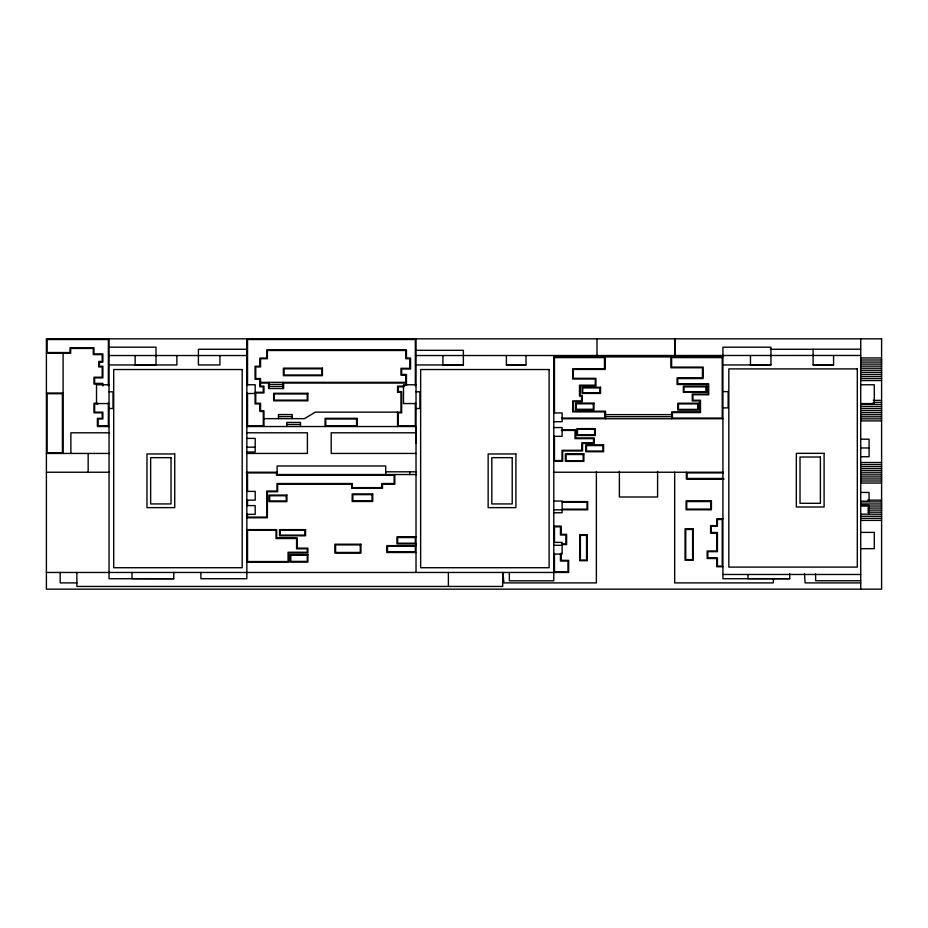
<?xml version="1.0" encoding="UTF-8"?>
<svg xmlns="http://www.w3.org/2000/svg" width="928" height="928" viewBox="0 0 928 928"><rect width="100%" height="100%" fill="white"/><g stroke="black" fill="none" stroke-linecap="round" stroke-linejoin="round"><path stroke-width="1.39" d="M773.534 578.898L773.163 582.9L674.679 582.9L674.679 472.19M109.04 347.188L156.02 347.188L156.02 364.866L135.14 364.866M860.72 349.206L813.114 349.206L813.114 364.936L833.576 364.936L833.576 355.47M246.848 349.276L198.406 349.276L198.406 364.936L219.913 364.936L219.913 355.54M770.402 349.276L813.114 349.276M416.022 350.32L463.374 350.32L463.374 364.936L416.022 364.936M46.4 353.232L70.679 353.232L70.679 348.441L93.287 348.441L93.287 354.612L102.184 354.612L102.184 361.456L98.762 361.456L98.762 366.943L102.184 366.943L102.184 377.209L93.972 377.209L93.972 384.064L102.184 384.064M109.04 355.54L246.848 355.54M416.022 355.54L860.72 355.47M553.784 356.909L722.912 356.909M860.72 357.941L881.6 357.941M860.72 359.994L881.6 359.994M860.72 362.059L881.6 362.059M860.72 364.112L881.6 364.112M442.911 364.866L463.374 364.866M506.386 364.866L526.014 364.866M750.474 364.866L770.936 364.866M813.114 364.866L833.576 364.866M109.04 364.936L176.9 364.936L176.9 355.54M722.912 364.936L770.936 364.936L770.936 347.188L722.912 347.188L722.912 578.724L789.728 578.724L789.728 573.713M860.72 366.166L881.6 366.166M860.72 368.219L881.6 368.219M860.72 370.272L881.6 370.272M860.72 372.325L881.6 372.325M860.72 374.39L881.6 374.39M860.72 376.443L881.6 376.443M860.72 378.496L881.6 378.496M860.72 380.55L881.6 380.55M405.78 382.348L260.548 382.348L260.548 378.578L255.757 378.578L255.757 366.943L260.548 366.943L260.548 358.718L267.403 358.718L267.403 350.494L405.78 350.494L405.78 358.718L409.886 358.718L409.886 368.312L400.977 368.312L400.977 375.156L405.78 375.156L405.78 385.085M405.78 383.032L283.655 383.032L283.655 388.519L268.575 388.519L268.575 383.032L260.548 383.032L260.548 386.118L263.97 386.118L263.97 392.973L255.757 392.973L255.757 403.239L260.548 403.239L260.548 410.779L263.97 410.779L263.97 426.532M269.259 384.401L282.959 384.401M109.04 384.772L96.512 384.772L96.512 403.564L109.04 403.564M246.848 384.737L255.2 384.737L255.2 393.507L246.848 393.507M416.022 384.772L403.494 384.772L403.494 403.564L416.022 403.564M860.72 384.772L874.292 384.772L874.292 403.564L860.72 403.564M404.411 386.118L397.555 386.118L397.555 392.289L400.977 392.289L400.977 412.148L315.369 412.148L304.396 418.656L263.97 418.656M269.259 386.466L282.959 386.466M403.726 386.802L398.24 386.802L398.24 391.593L401.662 391.593L401.662 412.832L398.24 412.832L398.24 425.848L415.338 425.848L415.338 402.891M722.912 391.593L728.132 391.593L728.132 407.879L722.912 407.879M109.04 391.802L113.007 391.802L113.007 408.506L109.04 408.506M416.022 391.802L419.943 391.802L419.943 408.506L416.022 408.506M46.4 393.02L63.104 393.02M873.248 400.351L881.6 400.351M873.248 402.404L881.6 402.404M97.394 403.239L93.972 403.239L93.972 412.832L102.184 412.832L102.184 418.319L97.394 418.319L97.394 426.532L109.04 426.532M98.078 403.924L94.656 403.924L94.656 412.148L102.88 412.148L102.88 419.004L98.078 419.004L98.078 425.848L108.356 425.848L108.356 402.891M860.72 404.457L881.6 404.457M860.72 406.51L881.6 406.51M860.72 408.564L881.6 408.564M860.72 410.617L881.6 410.617M860.72 412.682L881.6 412.682M553.784 412.937L562.136 412.937L562.136 421.706L553.784 421.706M605.532 414.63L671.71 414.63M860.72 414.735L881.6 414.735M278.493 416.602L292.192 416.602M605.532 416.684L671.71 416.684M860.72 416.788L881.6 416.788M561.672 418.064L604.847 418.064L604.847 411.893L572.657 411.893L572.657 400.931L581.554 400.931L581.554 396.14L579.501 396.14L579.501 385.178L595.254 385.178L595.254 379.007L572.657 379.007L572.657 368.741L604.464 368.741L604.464 357.593L554.468 357.593L554.468 412.937M562.414 418.748L722.912 418.748M860.72 418.841L881.6 418.841M860.72 420.894L881.6 420.894M286.787 424.479L300.486 424.479M246.848 426.532L416.022 426.532L415.976 443.236M553.784 427.553L562.136 427.553L562.136 436.322L553.784 436.322M562.008 429.745L575.708 429.745L575.708 437.958L594.198 437.958L594.198 443.445L582.552 443.445L582.552 450.973L562.693 450.973L562.693 461.251L553.784 461.251M561.324 430.43L575.024 430.43L575.024 438.642L593.514 438.642L593.514 442.76L581.868 442.76L581.868 450.289L562.008 450.289L562.008 460.566L554.468 460.566L554.468 436.322M109.469 432.796L70.876 432.796L70.876 453.444M246.546 432.796L307.4 432.796L307.4 453.444L246.546 453.444M415.941 432.796L331.203 432.796L331.203 453.444L415.941 453.444M246.848 438.399L255.2 438.399L255.2 452.006L246.848 452.006M860.72 439.199L869.072 439.199L869.072 456.738L860.72 456.738M246.848 447.168L255.2 447.168M860.72 447.969L869.072 447.969M46.4 453.444L109.516 453.444M860.72 462.515L881.6 462.515M860.72 464.568L881.6 464.568M860.72 466.622L881.6 466.622M860.72 468.675L881.6 468.675M860.72 470.728L881.6 470.728M385.7 471.818L416.498 471.818M46.4 472.236L109.516 472.236M246.233 472.236L277.124 472.236M553.413 472.236L723.283 472.236M723.283 472.92L687.056 472.92L687.056 478.465L723.562 478.465M860.72 472.781L881.6 472.781M416.498 474.533L277.124 474.533L277.124 465.972L385.7 465.972L385.7 474.533M860.72 474.846L881.6 474.846M860.72 476.899L881.6 476.899M860.72 478.952L881.6 478.952M724.026 479.15L686.372 479.15L686.372 472.236M860.72 481.006L881.6 481.006M860.72 483.059L881.6 483.059M246.848 491.388L255.2 491.388L255.2 500.157L246.848 500.157M860.72 492.443L869.072 492.443L869.072 501.213L860.72 501.213M867.68 500.157L881.6 500.157M553.784 501.05L562.136 501.05L562.136 512.743L553.784 512.743M561.753 501.596L587.702 501.596L587.702 509.82L553.784 509.82M860.72 501.897L881.6 501.897M562.472 502.28L587.018 502.28L587.018 509.136L562.472 509.136M860.72 503.962L881.6 503.962M860.72 505.389L869.072 505.389L869.072 514.158M246.848 505.586L255.2 505.586L255.2 514.356L246.848 514.356M860.72 506.015L881.6 506.015M867.68 508.068L881.6 508.068M867.68 510.122L881.6 510.122M867.68 512.175L881.6 512.175M860.72 514.158L881.6 514.228M860.72 516.281L881.6 516.281M246.848 517.778L267.403 517.778L267.403 491.736L277.669 491.736L277.669 484.207L351.654 484.207L351.654 488.314L382.487 488.314L382.487 484.207L394.818 484.207L394.818 474.533M860.72 518.346L881.6 518.346M722.912 518.798L716.752 518.798L716.752 525.642L710.581 525.642L710.581 533.182L716.752 533.182L716.752 550.988L707.159 550.988L707.159 558.528L716.752 558.528L716.752 566.753L722.912 566.753M860.72 520.399L881.6 520.399M553.784 526.106L561.138 526.106L561.138 534.319L566.614 534.319L566.614 544.597L562.507 544.597M246.848 529.633L276.706 529.633L276.706 537.857L297.25 537.857L297.25 548.135L307.934 548.135L307.934 552.926L288.747 552.926L288.747 562.217L246.848 562.217M860.72 532.394L874.292 532.394L874.292 548.68L860.72 548.68M416.022 536.825L396.964 536.825L396.964 543.889L416.022 543.889M553.784 542.393L562.136 542.393L562.136 554.086L553.784 554.086M561.823 543.912L565.929 543.912L565.929 535.004L560.454 535.004L560.454 526.791L554.468 526.791L554.468 542.393M553.784 545.316L562.136 545.316M416.022 545.629L386.825 545.629L386.825 552.508L416.022 552.508M46.4 572.46L568.667 572.46L568.667 560.35L561.138 560.35L561.138 553.192M722.912 574.478L860.72 574.478M173.768 572.46L173.768 578.724L132.008 578.654L132.008 572.46M789.728 578.654L747.968 578.654L747.968 574.478M173.768 578.724L109.04 578.724L109.04 338.836M860.72 580.742L815.619 580.742L815.619 573.794M76.978 582.9L60.181 582.9L60.181 572.263M860.72 582.9L805.11 582.9L804.46 573.55M502.918 572.46L503.939 582.9L596.379 582.9L596.379 471.679M860.72 338.836L860.72 589.164M750.474 355.47L750.474 364.936M674.888 338.836L674.888 355.54M674.679 338.836L674.679 356.027M671.71 418.748L671.71 411.893L699.793 411.893L699.793 400.931L692.253 400.931L692.253 394.087L708.018 394.087L708.018 384.494L677.092 384.494L677.092 377.87L702.438 377.87L702.438 367.778L670.932 367.778L670.932 356.909M657.592 471.343L657.592 497.002L619.382 497.002L619.382 471.343M605.532 418.748L605.532 411.208L573.342 411.208L573.342 401.615L582.239 401.615L582.239 395.456L580.186 395.456L580.186 385.862L595.938 385.862L595.938 378.322L573.342 378.322L573.342 369.425L605.149 369.425L605.149 356.909M597.006 338.836L597.006 356.027M560.454 553.9L560.454 561.046L567.982 561.046L567.982 571.776L554.468 571.776L554.468 553.39M553.784 355.54L553.784 580.812L509.356 580.812L509.356 572.46M526.014 355.47L526.014 364.936L506.386 364.936L506.386 355.47M502.674 572.46L502.674 586.45L76.885 586.45L76.885 572.46M448.386 572.46L448.386 586.45M442.911 355.54L442.911 364.936M416.022 338.836L416.022 572.46M415.338 385.677L415.338 339.52L247.532 339.52L247.532 385.526M409.712 471.818L409.712 474.66M406.464 385.433L406.464 374.471L401.662 374.471L401.662 368.996L410.57 368.996L410.57 358.034L406.464 358.034L406.464 349.81L266.719 349.81L266.719 358.034L259.863 358.034L259.863 366.247L255.072 366.247L255.072 379.262L259.863 379.262L259.863 386.802L263.285 386.802L263.285 392.289L255.072 392.289L255.072 403.924L259.863 403.924L259.863 411.464L263.285 411.464L263.285 425.848L247.532 425.848L247.532 393.228M397.555 412.148L397.555 426.532M357.268 426.532L357.268 418.319L325.067 418.319L325.067 426.532M300.486 426.532L300.486 422.426L286.787 422.426L286.787 426.532M292.192 418.656L292.192 414.549L278.493 414.549L278.493 418.656M282.959 382.348L282.959 388.519M269.259 382.348L269.259 388.519M247.532 491.388L247.532 472.92L276.44 472.92L276.44 475.217L394.133 475.217L394.133 483.523L381.802 483.523L381.802 487.629L352.338 487.629L352.338 483.523L276.985 483.523L276.985 491.051L266.719 491.051L266.719 517.082L247.532 517.082L247.532 514.356M247.532 500.157L247.532 505.586M246.848 338.836L246.848 578.724L200.912 578.724L200.912 572.46M135.14 355.54L135.14 364.936M108.356 385.677L108.356 339.52L47.084 339.52L47.084 352.547L69.994 352.547L69.994 347.756L93.972 347.756L93.972 353.916L102.88 353.916L102.88 362.14L99.447 362.14L99.447 366.247L102.88 366.247L102.88 377.893L94.656 377.893L94.656 383.38L102.88 383.38L102.88 385.967M88.16 453.444L88.16 472.236M63.104 353.232L63.104 453.444M881.6 338.836L46.4 338.836L46.4 589.164L881.6 589.164L881.6 338.836M722.228 357.593L671.617 357.593L671.617 367.094L703.134 367.094L703.134 378.554L677.776 378.554L677.776 383.809L708.702 383.809L708.702 394.771L692.938 394.771L692.938 400.246L700.478 400.246L700.478 412.577L672.394 412.577L672.394 418.064L722.228 418.064L722.228 357.593M322.434 368.138L283.376 368.138L283.376 375.678L322.434 375.678L322.434 368.138M321.749 368.822L284.072 368.822L284.072 374.993L321.749 374.993L321.749 368.822M857.31 368.903L728.828 368.903L728.828 567.101L857.31 567.101L857.31 368.903M242.185 369.53L113.703 369.53L113.703 567.727L242.185 567.727L242.185 369.53M549.121 369.53L420.639 369.53L420.639 567.727L549.121 567.727L549.121 369.53M706.626 386.187L683.333 386.187L683.333 392.347L706.626 392.347L706.626 386.187M705.941 386.872L684.017 386.872L684.017 391.662L705.941 391.662L705.941 386.872M600.544 387.254L582.042 387.254L582.042 393.426L600.544 393.426L600.544 387.254M599.859 387.939L582.738 387.939L582.738 392.741L599.859 392.741L599.859 387.939M307.887 393.286L273.632 393.286L273.632 400.815L307.887 400.815L307.887 393.286M62.42 393.704L47.084 393.704L47.084 452.76L62.42 452.76L62.42 393.704M307.203 393.971L274.317 393.971L274.317 400.13L307.203 400.13L307.203 393.971M593.99 403.1L575.488 403.1L575.488 409.956L593.99 409.956L593.99 403.1M698.343 403.216L677.788 403.216L677.788 410.072L698.343 410.072L698.343 403.216M593.305 403.784L576.172 403.784L576.172 409.271L593.305 409.271L593.305 403.784M697.659 403.9L678.472 403.9L678.472 409.387L697.659 409.387L697.659 403.9M356.584 419.004L325.751 419.004L325.751 425.848L356.584 425.848L356.584 419.004M595.324 428.632L576.822 428.632L576.822 435.487L595.324 435.487L595.324 428.632M594.639 429.316L577.506 429.316L577.506 434.803L594.639 434.803L594.639 429.316M603.606 444.895L585.8 444.895L585.8 451.739L603.606 451.739L603.606 444.895M602.922 445.579L586.484 445.579L586.484 451.054L602.922 451.054L602.922 445.579M824.099 453.34L796.328 453.34L796.328 507.001L824.099 507.001L824.099 453.34M174.731 453.966L146.96 453.966L146.96 507.628L174.731 507.628L174.731 453.966M515.91 453.966L488.14 453.966L488.14 507.628L515.91 507.628L515.91 453.966M583.886 453.827L565.384 453.827L565.384 461.367L583.886 461.367L583.886 453.827M583.202 454.511L566.068 454.511L566.068 460.682L583.202 460.682L583.202 454.511M820.398 457.028L800.017 457.028L800.017 503.312L820.398 503.312L820.398 457.028M171.03 457.655L150.649 457.655L150.649 503.939L171.03 503.939L171.03 457.655M512.21 457.655L491.828 457.655L491.828 503.939L512.21 503.939L512.21 457.655M372.72 493.951L352.176 493.951L352.176 501.48L372.72 501.48L372.72 493.951M372.035 494.636L352.86 494.636L352.86 500.795L372.035 500.795L372.035 494.636M286.914 495.065L268.969 495.065L268.969 501.642L286.914 501.642L286.914 495.065M286.23 495.749L269.654 495.749L269.654 500.958L286.23 500.958L286.23 495.749M711.416 500.876L686.07 500.876L686.07 509.785L711.416 509.785L711.416 500.876M710.732 501.561L686.755 501.561L686.755 509.089L710.732 509.089L710.732 501.561M722.228 519.483L717.437 519.483L717.437 526.327L711.266 526.327L711.266 532.498L717.437 532.498L717.437 551.673L707.844 551.673L707.844 557.844L717.437 557.844L717.437 566.068L722.228 566.068L722.228 519.483M693.286 528.786L685.061 528.786L685.061 560.303L693.286 560.303L693.286 528.786M692.601 529.482L685.746 529.482L685.746 559.619L692.601 559.619L692.601 529.482M305.567 529.633L279.537 529.633L279.537 535.804L305.567 535.804L305.567 529.633M276.01 530.317L247.532 530.317L247.532 561.533L288.063 561.533L288.063 552.241L307.249 552.241L307.249 548.819L296.566 548.819L296.566 538.542L276.01 538.542L276.01 530.317M304.883 530.317L280.221 530.317L280.221 535.12L304.883 535.12L304.883 530.317M587.238 534.667L579.698 534.667L579.698 560.698L587.238 560.698L587.238 534.667M586.554 535.352L580.383 535.352L580.383 560.013L586.554 560.013L586.554 535.352M415.338 537.521L397.648 537.521L397.648 543.205L415.338 543.205L415.338 537.521M360.946 544.214L334.915 544.214L334.915 553.123L360.946 553.123L360.946 544.214M360.261 544.898L335.6 544.898L335.6 552.438L360.261 552.438L360.261 544.898M415.338 546.314L387.51 546.314L387.51 551.824L415.338 551.824L415.338 546.314M307.934 554.538L290.116 554.538L290.116 562.078L307.934 562.078L307.934 554.538M307.249 555.222L290.8 555.222L290.8 561.394L307.249 561.394L307.249 555.222"/></g></svg>
